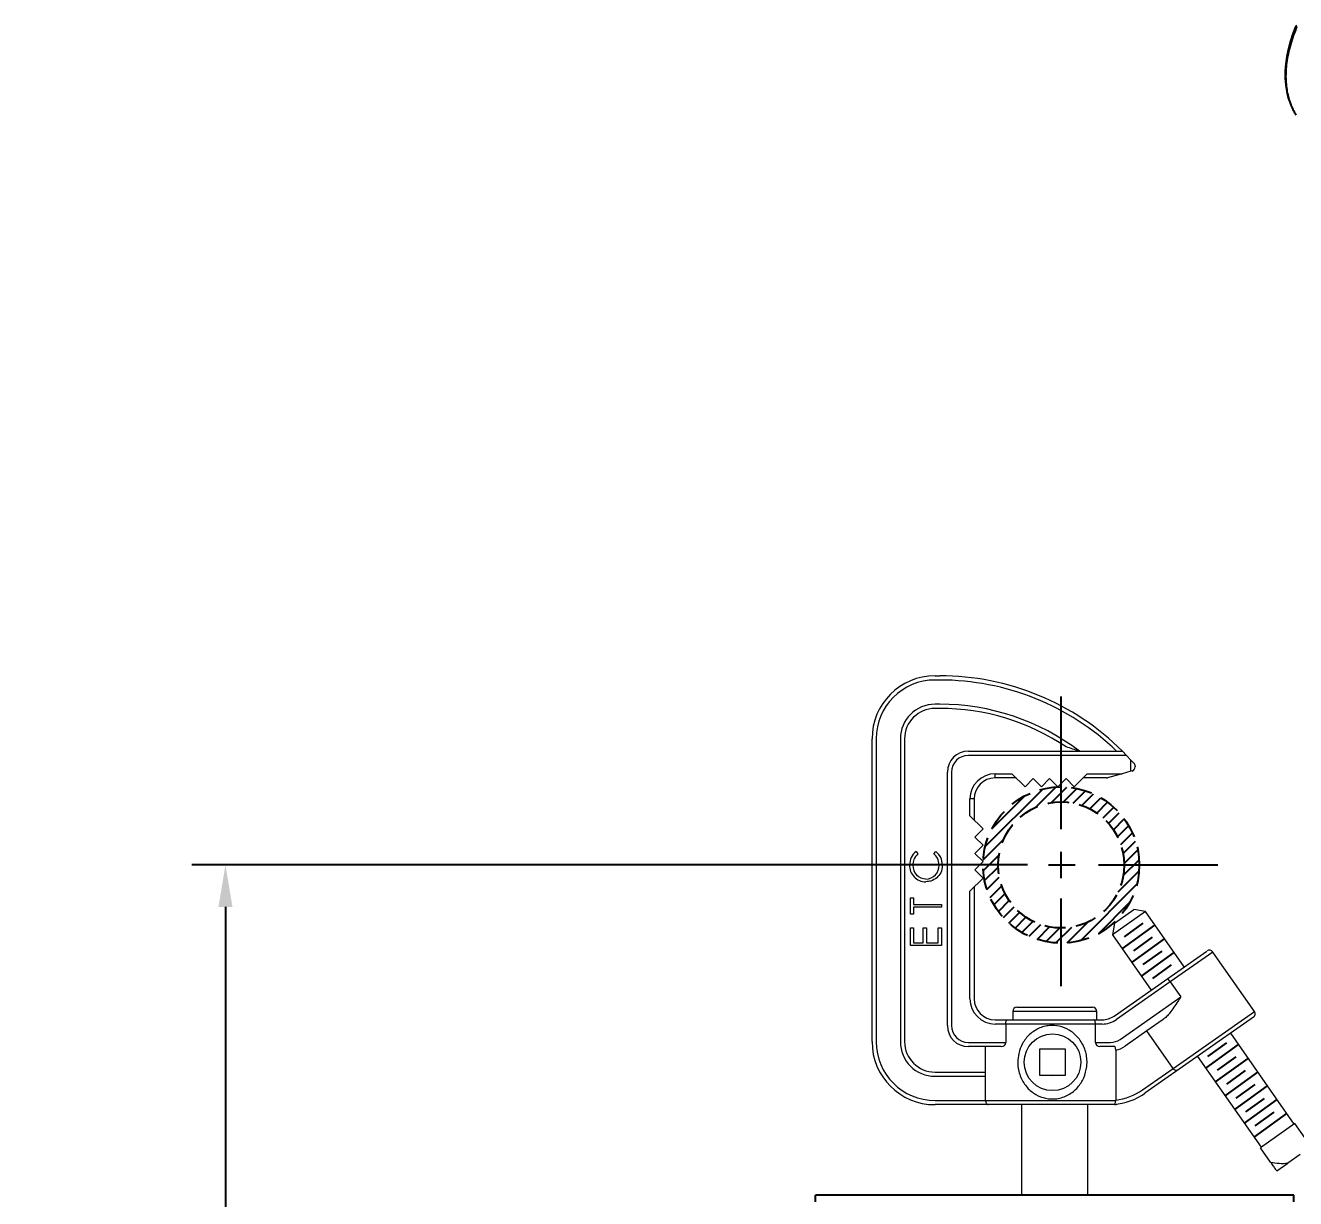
# Model space of a CAD drawing. Header units: inches. Extents: x 1 to 63.1, y 0.7 to 40.3.
# Drawn here: x 1.04 to 16.16, y 22.89 to 36.85 of the extents above; entities that cross this region are included whole.
import ezdxf

# ---------------------------------------------------------------- set-up
doc = ezdxf.new("R2010")
doc.units = ezdxf.units.IN
doc.header["$MEASUREMENT"] = 0
doc.linetypes.add('HIDDEN', pattern=[0.375, 0.25, -0.125])
doc.linetypes.add('PHANTOM', pattern=[2.5, 1.25, -0.25, 0.25, -0.25, 0.25, -0.25])
doc.layers.add('DIM', color=1, linetype='Continuous')
doc.layers.add('OBJECT', color=7, linetype='Continuous')
doc.styles.add('Arial', font='arial.ttf')
doc.dimstyles.new('ANSI .40', dxfattribs={"dimscale": 2.666667, "dimtxt": 0.4, "dimasz": 0.5, "dimexe": 0.4, "dimexo": 0.4, "dimgap": 0.2, "dimtad": 0, "dimtih": 1, "dimtoh": 1, "dimzin": 4, "dimdsep": 46, "dimtxsty": 'Arial', "dimcen": 0.2, "dimadec": 0, "dimazin": 0, "dimtfac": 0.75, "dimtofl": 0, "dimtmove": 0, "dimatfit": 3, "dimfxl": 1, "dimfrac": 1, "dimtolj": 1, "dimtzin": 0, "dimarcsym": 0})

# ---------------------------------------------------------------- blocks, each defined once
blk = doc.blocks.new('*D4')
at = {"layer": 'Defpoints', "color": 0, "transparency": 16777216}
for p in [(13.371, 26.859), (3.421, 12.478), (13.294, 12.478)]:
    blk.add_point(p, dxfattribs=at)
at = {"layer": 'DIM', "color": 0, "lineweight": -2, "transparency": 16777216}
for p, q in [((12.971, 26.859), (3.021, 26.859)), ((3.421, 26.359), (3.421, 20.459)), ((3.421, 12.978), (3.421, 18.878)), ((12.894, 12.478), (3.021, 12.478))]:
    blk.add_line(p, q, dxfattribs=at)
at = {"layer": 'DIM', "color": 0, "transparency": 16777216}
for points in [[(3.338, 26.359), (3.505, 26.359), (3.421, 26.859)], [(3.338, 12.978), (3.505, 12.978), (3.421, 12.478)]]:
    blk.add_solid(points, dxfattribs=at)
at = {"layer": 'DIM', "color": 0, "transparency": 16777216, "insert": (3.421, 19.669), "char_height": 0.4, "attachment_point": 5, "style": 'Arial'}
blk.add_mtext('\\A1;12.72-14.38\\P[323mm] - [365mm]', dxfattribs=at)

msp = doc.modelspace()

# ---------------------------------------------------------------- hatches: boundary and pattern name
at = {"layer": 'OBJECT'}
h = msp.add_hatch(dxfattribs=at)
h.set_pattern_fill('ANSI31', color=256, scale=0.75, style=0)
h.set_pattern_definition([(45, (-1.164815, -2.72867), (-0.06629126, 0.06629126), [])])
edge = h.paths.add_edge_path(flags=17)
edge.add_arc((13.371, 26.859), 0.75, 0, 360)
edge = h.paths.add_edge_path()
edge.add_arc((13.371, 26.859), 0.93, 0, 360)

# ---------------------------------------------------------------- linework, layer by layer
at = {"layer": 'DIM'}
for p, q in [((13.371, 27.285), (13.371, 28.866)), ((13.371, 26.703), (13.371, 27.015)), ((13.22, 26.859), (13.539, 26.859)), ((13.817, 26.859), (15.238, 26.859))]:
    msp.add_line(p, q, dxfattribs=at)
at = {"layer": 'DIM', "linetype": 'PHANTOM'}
msp.add_line((13.371, 25.415), (13.371, 26.46), dxfattribs=at)
at = {"layer": 'OBJECT', "linetype": 'Continuous', "lineweight": 15}
for p, q in [((11.869, 29.111), (11.926, 29.111)), ((11.926, 29.061), (11.869, 29.061)), ((11.926, 28.773), (11.869, 28.773)), ((11.926, 28.723), (11.869, 28.723)), ((11.119, 24.756), (11.119, 28.361)), ((11.169, 28.361), (11.169, 24.756)), ((11.457, 28.361), (11.457, 24.756)), ((11.507, 28.361), (11.507, 24.756)), ((12.266, 28.214), (14.103, 28.214)), ((14.15, 28.164), (12.266, 28.164)), ((14.103, 28.214), (14.15, 28.164)), ((14.15, 28.164), (14.202, 28.108)), ((14.202, 27.974), (14.202, 28.108)), ((14.202, 28.108), (14.239, 28.069)), ((14.216, 27.978), (14.202, 27.974)), ((14.252, 28.035), (14.252, 28.026)), ((12.016, 24.947), (12.016, 27.964)), ((12.066, 27.964), (12.066, 24.947)), ((12.585, 27.945), (12.785, 27.945)), ((12.585, 27.895), (12.585, 27.945)), ((12.835, 27.895), (12.585, 27.895)), ((12.785, 27.945), (12.941, 27.789)), ((12.941, 27.789), (13.039, 27.887)), ((13.039, 27.887), (13.136, 27.789)), ((13.136, 27.789), (13.234, 27.887)), ((13.234, 27.887), (13.331, 27.789)), ((13.331, 27.789), (13.429, 27.887)), ((13.429, 27.887), (13.526, 27.789)), ((13.526, 27.789), (13.682, 27.945)), ((13.91, 27.895), (13.632, 27.895)), ((13.682, 27.945), (14.097, 27.945)), ((14.097, 27.945), (13.923, 27.897)), ((14.202, 27.974), (14.097, 27.945)), ((12.285, 27.445), (12.285, 27.645)), ((12.335, 27.645), (12.285, 27.645)), ((12.335, 27.645), (12.335, 27.395)), ((12.441, 27.289), (12.285, 27.445)), ((12.344, 27.192), (12.441, 27.289)), ((12.441, 27.094), (12.344, 27.192)), ((12.344, 26.997), (12.441, 27.094)), ((11.644, 27.02), (11.666, 26.991)), ((11.856, 26.991), (11.878, 27.02)), ((12.441, 26.899), (12.344, 26.997)), ((12.344, 26.802), (12.441, 26.899)), ((12.441, 26.704), (12.344, 26.802)), ((12.285, 26.548), (12.441, 26.704)), ((11.576, 26.275), (11.576, 26.47)), ((11.576, 26.47), (11.614, 26.47)), ((11.614, 26.47), (11.614, 26.389)), ((12.285, 25.266), (12.285, 26.548)), ((12.335, 26.598), (12.335, 25.266)), ((11.614, 26.389), (11.946, 26.389)), ((11.946, 26.356), (11.614, 26.356)), ((11.614, 26.356), (11.614, 26.275)), ((11.946, 26.389), (11.946, 26.356)), ((14.006, 26.168), (14.235, 26.329)), ((14.375, 26.304), (14.235, 26.329)), ((11.614, 26.275), (11.576, 26.275)), ((14.375, 26.304), (13.981, 26.029)), ((14.006, 26.168), (13.981, 26.029)), ((14.836, 25.646), (14.375, 26.304)), ((11.576, 26.109), (11.614, 26.109)), ((11.576, 25.901), (11.576, 26.109)), ((11.614, 26.109), (11.614, 25.934)), ((11.728, 25.934), (11.728, 26.109)), ((11.728, 26.109), (11.766, 26.109)), ((11.766, 26.109), (11.766, 25.934)), ((11.908, 25.934), (11.908, 26.109)), ((11.908, 26.109), (11.946, 26.109)), ((11.946, 26.109), (11.946, 25.901)), ((13.981, 26.029), (14.443, 25.37)), ((11.946, 25.901), (11.576, 25.901)), ((11.614, 25.934), (11.728, 25.934)), ((11.766, 25.934), (11.908, 25.934)), ((14.639, 25.508), (15.107, 25.835)), ((15.177, 25.823), (14.668, 25.467)), ((15.672, 25.115), (15.177, 25.823)), ((14.001, 25.061), (14.639, 25.508)), ((14.668, 25.467), (14.03, 25.02)), ((14.668, 25.467), (14.639, 25.508)), ((14.668, 25.467), (14.794, 25.288)), ((14.073, 24.783), (14.794, 25.288)), ((12.794, 25.116), (12.794, 25.016)), ((13.794, 25.116), (12.794, 25.116)), ((12.844, 25.166), (13.744, 25.166)), ((13.794, 25.016), (13.794, 25.116)), ((14.704, 24.437), (15.672, 25.115)), ((12.585, 25.016), (13.858, 25.016)), ((13.858, 24.966), (12.585, 24.966)), ((12.712, 24.966), (12.712, 24.747)), ((13.779, 24.747), (13.779, 24.966)), ((15.66, 25.046), (14.369, 24.142)), ((14.584, 25.019), (14.391, 24.884)), ((14.391, 24.884), (14.131, 24.701)), ((14.704, 24.437), (14.391, 24.884)), ((16.146, 23.774), (15.389, 24.856)), ((12.266, 24.747), (12.712, 24.747)), ((12.658, 24.697), (12.266, 24.697)), ((12.471, 24.056), (12.471, 24.697)), ((13.422, 24.665), (13.114, 24.665)), ((13.114, 24.665), (13.114, 24.357)), ((13.422, 24.357), (13.422, 24.665)), ((13.779, 24.747), (13.959, 24.747)), ((14.01, 24.697), (13.833, 24.697)), ((14.02, 24.654), (14.02, 24.061)), ((14.996, 24.581), (15.753, 23.499)), ((11.869, 24.394), (12.471, 24.394)), ((13.114, 24.357), (13.422, 24.357)), ((14.34, 24.183), (14.704, 24.437)), ((11.869, 24.344), (12.471, 24.344)), ((11.869, 24.056), (14.02, 24.056)), ((14.014, 24.006), (11.869, 24.006)), ((12.899, 24.006), (12.899, 22.928)), ((13.689, 22.928), (13.689, 24.006)), ((16.154, 23.78), (15.745, 23.493)), ((16.275, 23.608), (16.154, 23.78)), ((15.865, 23.321), (15.745, 23.493)), ((15.937, 23.219), (16.068, 23.31)), ((16.216, 23.414), (16.068, 23.31))]:
    msp.add_line(p, q, dxfattribs=at)
at = {"layer": 'OBJECT', "linetype": 'Continuous'}
for p, q in [((14.124, 26.005), (14.348, 26.166)), ((14.097, 25.862), (14.486, 26.143)), ((14.213, 25.699), (14.602, 25.979)), ((14.236, 25.839), (14.46, 26)), ((14.327, 25.535), (14.717, 25.816)), ((14.349, 25.674), (14.573, 25.835)), ((14.461, 25.508), (14.685, 25.67)), ((15.094, 24.44), (15.483, 24.721)), ((15.119, 24.581), (15.343, 24.743)), ((15.209, 24.276), (15.598, 24.557)), ((15.231, 24.416), (15.455, 24.577)), ((15.323, 24.113), (15.713, 24.393)), ((15.344, 24.251), (15.567, 24.412)), ((15.438, 23.949), (15.827, 24.229)), ((15.456, 24.085), (15.68, 24.246)), ((15.553, 23.785), (15.942, 24.066)), ((15.569, 23.92), (15.792, 24.081)), ((15.668, 23.621), (16.057, 23.902)), ((15.681, 23.754), (15.905, 23.915))]:
    msp.add_line(p, q, dxfattribs=at)
at = {"layer": 'OBJECT'}
for p, q in [((10.446, 22.848), (10.446, 22.928)), ((16.141, 22.928), (10.446, 22.928)), ((16.141, 22.848), (16.141, 22.928))]:
    msp.add_line(p, q, dxfattribs=at)
at = {"layer": 'OBJECT', "elevation": 1.166, "flags": 128}
msp.add_lwpolyline([(16.171, 36.854), (16.166, 36.844), (16.131, 36.755), (16.102, 36.664), (16.077, 36.574), (16.058, 36.484), (16.046, 36.396), (16.039, 36.309), (16.039, 36.224), (16.045, 36.142), (16.057, 36.065), (16.075, 35.991), (16.1, 35.921), (16.106, 35.907)], dxfattribs=at)
at = {"layer": 'OBJECT', "linetype": 'HIDDEN'}
for radius in [0.93, 0.75]:
    msp.add_circle((13.371, 26.859), radius, dxfattribs=at)
at = {"layer": 'OBJECT', "linetype": 'Continuous', "lineweight": 15}
msp.add_circle((13.268, 24.511), 0.338, dxfattribs=at)
for centre, radius, start, end in [((11.869, 28.361), 0.75, 90, 180), ((11.869, 28.361), 0.7, 90, 180), ((11.926, 26.022), 3.089, 45.2072, 90), ((11.926, 26.022), 3.039, 46.1647, 90), ((11.869, 28.361), 0.412, 90, 180), ((11.926, 26.022), 2.751, 52.8291, 90), ((11.869, 28.361), 0.362, 90, 180), ((11.926, 26.022), 2.701, 56.1083, 90), ((12.266, 27.964), 0.25, 90, 180), ((12.266, 27.964), 0.2, 90, 180), ((11.761, 22.781), 5.732, 71.4118, 73.0494), ((14.202, 28.026), 0.05, 285.472, 0), ((14.202, 28.035), 0.05, 0, 43.1786), ((12.585, 27.645), 0.3, 90, 180), ((12.585, 27.645), 0.25, 90, 180), ((13.91, 27.945), 0.05, 270, 285.472), ((11.762, 26.864), 0.195, 127.1156, 181.6639), ((11.762, 26.865), 0.194, 358.31, 53.1622), ((11.758, 26.851), 0.192, 177.8052, 270.2204), ((11.762, 26.85), 0.157, 177.6874, 269.8501), ((11.76, 26.85), 0.158, 270.4152, 3.1152), ((15.136, 25.795), 0.05, 35, 125), ((12.585, 25.266), 0.3, 180, 270), ((12.585, 25.266), 0.25, 180, 270), ((12.844, 25.116), 0.05, 90, 180), ((13.744, 25.116), 0.05, 0, 90), ((15.631, 25.087), 0.05, 305, 35), ((13.858, 25.266), 0.25, 270, 305), ((13.858, 25.266), 0.3, 270, 305), ((12.266, 24.947), 0.25, 180, 270), ((12.266, 24.947), 0.2, 180, 270), ((11.869, 24.756), 0.75, 180, 270), ((11.869, 24.756), 0.7, 180, 270), ((11.869, 24.756), 0.412, 180, 270), ((11.869, 24.756), 0.362, 180, 270), ((12.659, 24.75), 0.0529, 269.6103, 356.8781), ((13.268, 24.511), 0.156, 80.8155, 99.1845), ((13.832, 24.749), 0.0523, 182.5149, 270.9967), ((13.959, 24.947), 0.2, 270, 305), ((13.959, 24.947), 0.3, 281.8148, 305), ((13.268, 24.511), 0.156, 170.8155, 189.1845), ((13.268, 24.511), 0.156, 350.8155, 9.1845), ((13.268, 24.511), 0.156, 260.8155, 279.1845), ((13.939, 24.756), 0.75, 274.6702, 305), ((13.939, 24.756), 0.7, 276.6779, 305), ((14.014, 24.056), 0.05, 270, 298.6118), ((15.998, 23.895), 0.588, 256.9512, 276.8414)]:
    msp.add_arc(centre, radius, start, end, dxfattribs=at)
at = {"layer": 'OBJECT'}
msp.add_open_spline([(16.176, 36.842, 1.166), (16.162, 36.806, 1.166), (16.133, 36.734, 1.166), (16.098, 36.625, 1.166), (16.071, 36.515, 1.166), (16.053, 36.411, 1.166), (16.044, 36.313, 1.166), (16.043, 36.221, 1.166), (16.049, 36.132, 1.166), (16.066, 36.023, 1.166), (16.096, 35.924, 1.166), (16.135, 35.841, 1.166), (16.159, 35.806, 1.166), (16.17, 35.789, 1.166)], degree=3, knots=[0, 0, 0, 0, 0.089663, 0.180075, 0.272865, 0.36648, 0.448498, 0.531082, 0.615452, 0.700438, 0.85534, 0.934577, 1, 1, 1, 1], dxfattribs=at)
at = {"layer": 'OBJECT', "linetype": 'Continuous', "lineweight": 15}
for points, knots in [([(11.666, 26.991), (11.646, 26.97), (11.611, 26.931), (11.606, 26.88), (11.604, 26.857)], [0, 0, 0, 0, 0.558387, 1, 1, 1, 1]), ([(11.918, 26.859), (11.914, 26.888), (11.908, 26.939), (11.872, 26.975), (11.856, 26.991)], [0, 0, 0, 0, 0.558772, 1, 1, 1, 1]), ([(11.956, 26.859), (11.953, 26.826), (11.948, 26.768), (11.908, 26.725), (11.891, 26.707)], [0, 0, 0, 0, 0.559804, 1, 1, 1, 1]), ([(11.891, 26.707), (11.868, 26.691), (11.828, 26.664), (11.78, 26.661), (11.759, 26.66)], [0, 0, 0, 0, 0.55902, 1, 1, 1, 1]), ([(14.794, 25.288), (14.793, 25.287), (14.782, 25.269), (14.756, 25.228), (14.714, 25.164), (14.669, 25.103), (14.627, 25.053), (14.598, 25.03), (14.584, 25.019)], [0, 0, 0, 0, 0.002751, 0.176457, 0.410878, 0.64944, 0.822593, 1, 1, 1, 1]), ([(12.712, 24.966), (12.712, 24.972), (12.712, 24.982), (12.715, 24.997), (12.719, 25.008), (12.725, 25.015), (12.729, 25.016), (12.73, 25.016), (12.73, 25.016)], [0, 0, 0, 0, 0.197775, 0.395366, 0.598087, 0.812874, 0.995764, 1, 1, 1, 1]), ([(13.779, 24.966), (13.779, 24.972), (13.779, 24.982), (13.776, 24.997), (13.772, 25.008), (13.766, 25.015), (13.762, 25.016), (13.761, 25.016), (13.761, 25.016)], [0, 0, 0, 0, 0.197775, 0.395366, 0.598087, 0.812874, 0.995764, 1, 1, 1, 1]), ([(12.854, 24.511), (12.856, 24.546), (12.862, 24.624), (12.908, 24.74), (12.977, 24.829), (13.051, 24.887), (13.115, 24.92), (13.183, 24.942), (13.272, 24.953), (13.382, 24.938), (13.499, 24.881), (13.579, 24.803), (13.63, 24.722), (13.659, 24.652), (13.676, 24.578), (13.68, 24.513), (13.674, 24.427), (13.646, 24.323), (13.584, 24.226), (13.518, 24.162), (13.458, 24.121), (13.39, 24.092), (13.3, 24.07), (13.186, 24.075), (13.064, 24.122), (12.96, 24.207), (12.896, 24.307), (12.865, 24.402), (12.855, 24.463), (12.854, 24.5), (12.854, 24.511)], [0, 0, 0, 0, 0.038557, 0.086259, 0.13774, 0.164848, 0.19284, 0.21832, 0.244777, 0.291561, 0.338408, 0.390219, 0.418636, 0.447907, 0.475254, 0.503564, 0.519256, 0.571194, 0.622135, 0.649326, 0.677297, 0.704216, 0.732173, 0.78088, 0.827066, 0.87637, 0.931346, 0.959206, 0.987982, 1, 1, 1, 1]), ([(14.02, 24.654), (14.02, 24.659), (14.02, 24.669), (14.017, 24.684), (14.014, 24.692), (14.011, 24.696), (14.01, 24.697)], [0, 0, 0, 0, 0.1980582, 0.3963973, 0.5891754, 0.6945083, 0.6945083, 0.6945083, 0.6945083]), ([(14.759, 24.415), (14.759, 24.415), (14.756, 24.413), (14.748, 24.41), (14.736, 24.412), (14.724, 24.417), (14.713, 24.426), (14.707, 24.433), (14.704, 24.437)], [0, 0, 0, 0, 0.003391, 0.262707, 0.472042, 0.654492, 0.827049, 1, 1, 1, 1]), ([(12.471, 24.056), (12.471, 24.051), (12.472, 24.042), (12.476, 24.029), (12.483, 24.017), (12.493, 24.009), (12.502, 24.006), (12.507, 24.006), (12.507, 24.006), (12.507, 24.006)], [0, 0, 0, 0, 0.165078, 0.3297, 0.505293, 0.712023, 0.958589, 0.996741, 1, 1, 1, 1]), ([(14, 24.009), (13.999, 24.009), (13.998, 24.009), (14, 24.01), (14.006, 24.014), (14.013, 24.024), (14.019, 24.038), (14.02, 24.049), (14.02, 24.055), (14.02, 24.056)], [0, 0, 0, 0, 0.060686, 0.121036, 0.287633, 0.556104, 0.771111, 0.956549, 1, 1, 1, 1]), ([(15.937, 23.219), (15.933, 23.224), (15.922, 23.24), (15.898, 23.275), (15.876, 23.306), (15.865, 23.321)], [0, 0, 0, 0, 0.205667, 0.600108, 1, 1, 1, 1])]:
    msp.add_open_spline(points, degree=3, knots=knots, dxfattribs=at)
msp.add_open_spline([(14.02, 24.056), (14.02, 24.061)], degree=1, dxfattribs=at)

# ---------------------------------------------------------------- dimensions: what is measured, and where the dimension line sits
at = {"layer": 'DIM'}
dim = msp.add_linear_dim(base=(3.421, 12.478), p1=(13.371, 26.859), p2=(13.294, 12.478), angle=90, text='12.72-<>\\P[323mm] - [365mm]', dimstyle='ANSI .40', dxfattribs=at)
dim.commit()
dim.dimension.update_dxf_attribs({"geometry": '*D4', "text_midpoint": (3.421, 19.669)})

doc.saveas('drawing.dxf')
